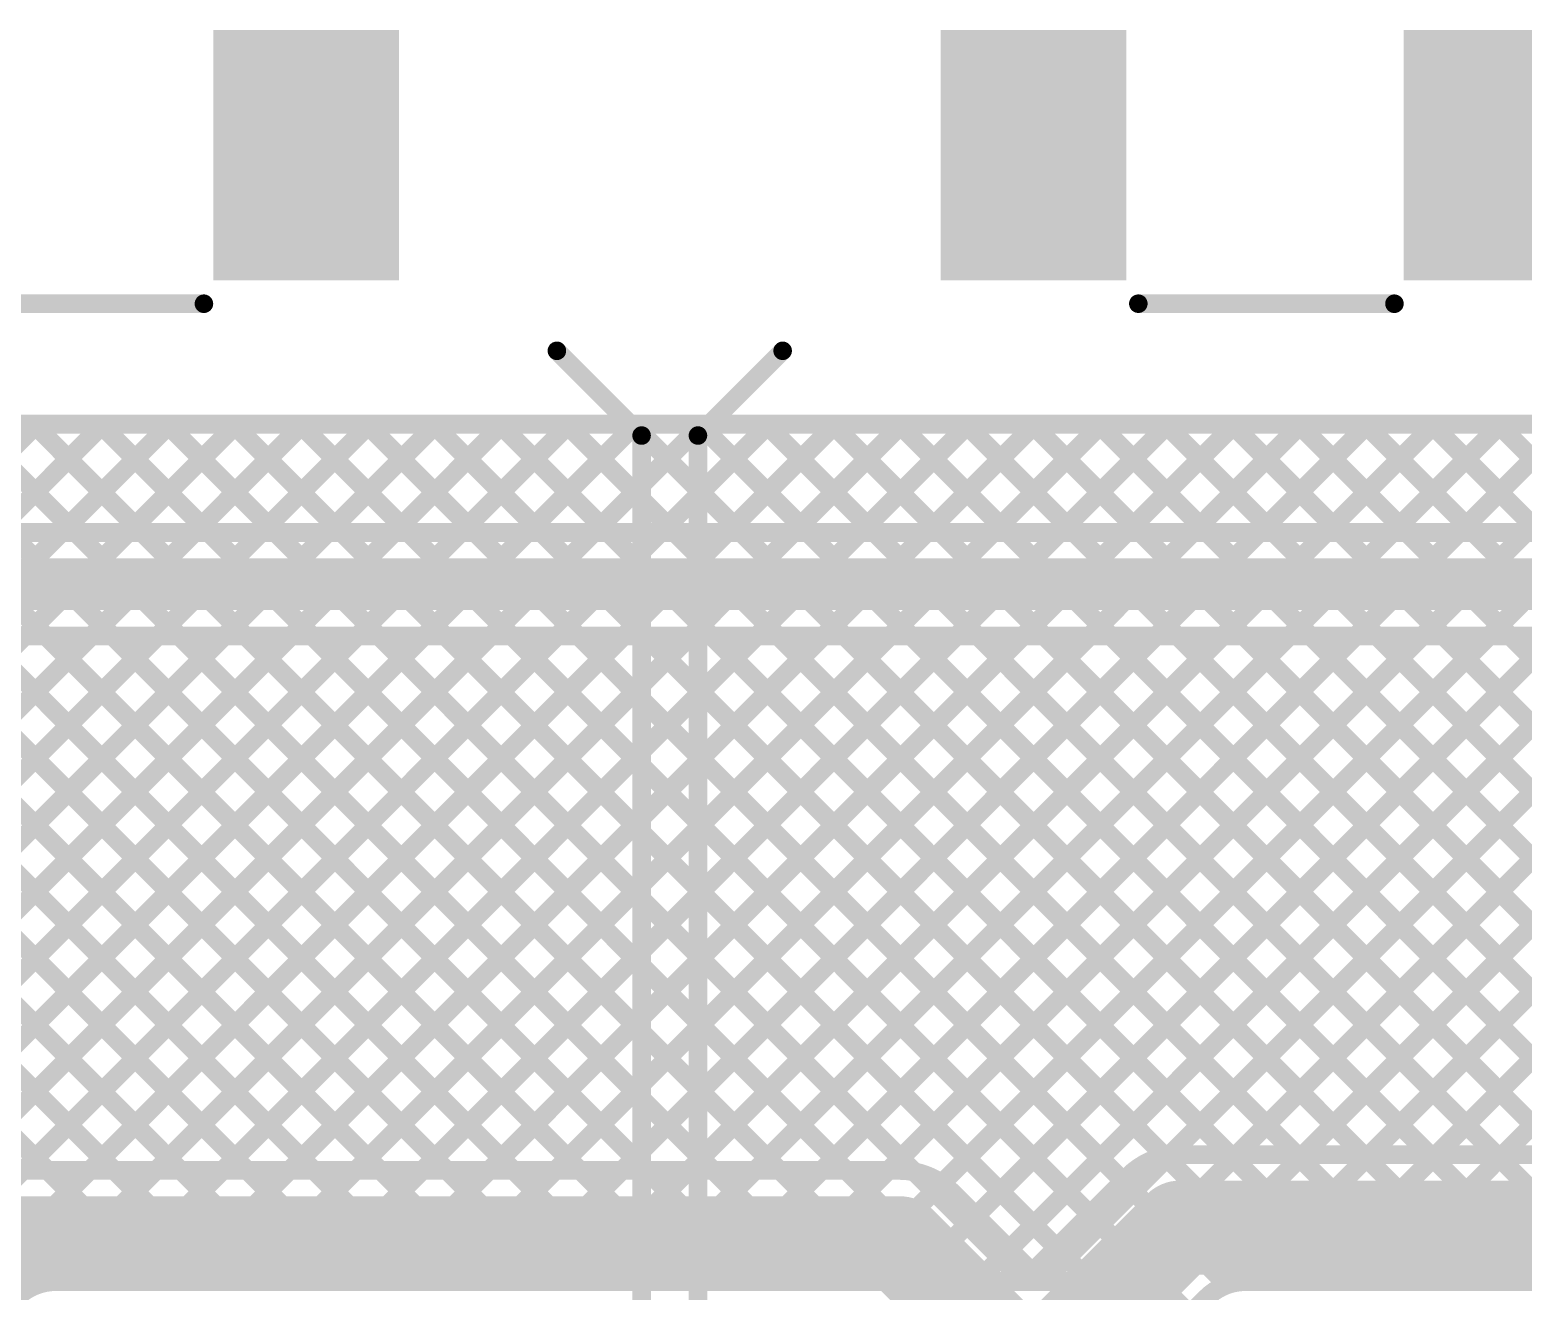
# Model space of a CAD drawing. Header units: millimetres. Extents: x 0 to 214, y 0 to 214.
# Drawn here: x 1.487 to 2.122, y 3.764 to 4.299 of the extents above; entities that cross this region are included whole.
import ezdxf

# ---------------------------------------------------------------- set-up
doc = ezdxf.new("R2010")
doc.units = ezdxf.units.MM
doc.header["$MEASUREMENT"] = 0
for name, color, linetype in [('BottomLayer', 5, 'Continuous'), ('TopLayer', 1, 'Continuous'), ('TopOverlay', 2, 'Continuous'), ('TopPaste', 8, 'Continuous'), ('TopSolder', 216, 'Continuous')]:
    doc.layers.add(name, color=color, linetype=linetype)

# ---------------------------------------------------------------- blocks, each defined once
blk = doc.blocks.new('TL3300CF160Q_183')
at = {"layer": 'TopLayer'}
for points in [[(-0.25591, 0.06299), (-0.35433, 0.06299), (-0.35433, 0.13386), (-0.25591, 0.13386)], [(0.35433, 0.06299), (0.25591, 0.06299), (0.25591, 0.13386), (0.35433, 0.13386)], [(-0.25591, -0.13386), (-0.35433, -0.13386), (-0.35433, -0.06299), (-0.25591, -0.06299)], [(0.35433, -0.13386), (0.25591, -0.13386), (0.25591, -0.06299), (0.35433, -0.06299)]]:
    blk.add_hatch(color=1, dxfattribs=at).paths.add_polyline_path(points)
at = {"layer": 'TopPaste'}
for points in [[(-0.25591, 0.06299), (-0.35433, 0.06299), (-0.35433, 0.13386), (-0.25591, 0.13386)], [(0.35433, 0.06299), (0.25591, 0.06299), (0.25591, 0.13386), (0.35433, 0.13386)], [(-0.25591, -0.13386), (-0.35433, -0.13386), (-0.35433, -0.06299), (-0.25591, -0.06299)], [(0.35433, -0.13386), (0.25591, -0.13386), (0.25591, -0.06299), (0.35433, -0.06299)]]:
    blk.add_hatch(color=8, dxfattribs=at).paths.add_polyline_path(points)
at = {"layer": 'TopSolder'}
for points in [[(-0.25191, 0.05899), (-0.35833, 0.05899), (-0.35833, 0.13786), (-0.25191, 0.13786)], [(0.35833, 0.05899), (0.25191, 0.05899), (0.25191, 0.13786), (0.35833, 0.13786)], [(-0.25191, -0.13786), (-0.35833, -0.13786), (-0.35833, -0.05899), (-0.25191, -0.05899)], [(0.35833, -0.13786), (0.25191, -0.13786), (0.25191, -0.05899), (0.35833, -0.05899)]]:
    blk.add_hatch(color=216, dxfattribs=at).paths.add_polyline_path(points)
at = {"layer": 'TopOverlay', "const_width": 0.00787}
for points in [[(-0.186, 0.241), (-0.222, 0.205)], [(-0.186, 0.241), (0.186, 0.241)], [(0.186, 0.241), (0.222, 0.205)], [(0.24202, 0.05384), (0.242, -0.055)], [(-0.24098, 0.05284), (-0.241, -0.051)], [(-0.222, -0.205), (-0.186, -0.241)], [(0.222, -0.205), (0.186, -0.241)], [(-0.186, -0.241), (0.186, -0.241)]]:
    blk.add_lwpolyline(points, dxfattribs=at)
at = {"layer": 'TopOverlay'}
for points, const_width in [([(-0.18797, 0.241, 1), (-0.18403, 0.241, 1)], 0.00394), ([(-0.18797, 0.241, 1), (-0.18403, 0.241, 1)], 0.00394), ([(0.18403, 0.241, 1), (0.18797, 0.241, 1)], 0.00394), ([(0.18403, 0.241, 1), (0.18797, 0.241, 1)], 0.00394), ([(-0.22397, 0.205, 1), (-0.22003, 0.205, 1)], 0.00394), ([(0.22003, 0.205, 1), (0.22397, 0.205, 1)], 0.00394), ([(-0.28237, 0.152, 1), (-0.30363, 0.152, 1)], 0.01), ([(-0.30613, 0.152, 1), (-0.30113, 0.152, 1)], 0.005), ([(-0.28487, 0.152, 1), (-0.27987, 0.152, 1)], 0.005), ([(0.24005, 0.05384, 1), (0.24398, 0.05384, 1)], 0.00394), ([(-0.24295, 0.05284, 1), (-0.23902, 0.05284, 1)], 0.00394), ([(-0.24297, -0.051, 1), (-0.23903, -0.051, 1)], 0.00394), ([(0.24003, -0.055, 1), (0.24397, -0.055, 1)], 0.00394), ([(-0.22397, -0.205, 1), (-0.22003, -0.205, 1)], 0.00394), ([(0.22003, -0.205, 1), (0.22397, -0.205, 1)], 0.00394), ([(-0.18797, -0.241, 1), (-0.18403, -0.241, 1)], 0.00394), ([(-0.18797, -0.241, 1), (-0.18403, -0.241, 1)], 0.00394), ([(0.18403, -0.241, 1), (0.18797, -0.241, 1)], 0.00394), ([(0.18403, -0.241, 1), (0.18797, -0.241, 1)], 0.00394)]:
    blk.add_lwpolyline(points, format="xyb", close=True, dxfattribs=dict(at, const_width=const_width))
blk = doc.blocks.new('TL3300CF160Q_185')
at = {"layer": 'TopLayer'}
for points in [[(-0.25591, 0.06299), (-0.35433, 0.06299), (-0.35433, 0.13386), (-0.25591, 0.13386)], [(0.35433, 0.06299), (0.25591, 0.06299), (0.25591, 0.13386), (0.35433, 0.13386)], [(-0.25591, -0.13386), (-0.35433, -0.13386), (-0.35433, -0.06299), (-0.25591, -0.06299)], [(0.35433, -0.13386), (0.25591, -0.13386), (0.25591, -0.06299), (0.35433, -0.06299)]]:
    blk.add_hatch(color=1, dxfattribs=at).paths.add_polyline_path(points)
at = {"layer": 'TopPaste'}
for points in [[(-0.25591, 0.06299), (-0.35433, 0.06299), (-0.35433, 0.13386), (-0.25591, 0.13386)], [(0.35433, 0.06299), (0.25591, 0.06299), (0.25591, 0.13386), (0.35433, 0.13386)], [(-0.25591, -0.13386), (-0.35433, -0.13386), (-0.35433, -0.06299), (-0.25591, -0.06299)], [(0.35433, -0.13386), (0.25591, -0.13386), (0.25591, -0.06299), (0.35433, -0.06299)]]:
    blk.add_hatch(color=8, dxfattribs=at).paths.add_polyline_path(points)
at = {"layer": 'TopSolder'}
for points in [[(-0.25191, 0.05899), (-0.35833, 0.05899), (-0.35833, 0.13786), (-0.25191, 0.13786)], [(0.35833, 0.05899), (0.25191, 0.05899), (0.25191, 0.13786), (0.35833, 0.13786)], [(-0.25191, -0.13786), (-0.35833, -0.13786), (-0.35833, -0.05899), (-0.25191, -0.05899)], [(0.35833, -0.13786), (0.25191, -0.13786), (0.25191, -0.05899), (0.35833, -0.05899)]]:
    blk.add_hatch(color=216, dxfattribs=at).paths.add_polyline_path(points)
at = {"layer": 'TopOverlay', "const_width": 0.00787}
for points in [[(-0.186, 0.241), (-0.222, 0.205)], [(-0.186, 0.241), (0.186, 0.241)], [(0.186, 0.241), (0.222, 0.205)], [(0.24202, 0.05384), (0.242, -0.055)], [(-0.24098, 0.05284), (-0.241, -0.051)], [(-0.222, -0.205), (-0.186, -0.241)], [(0.222, -0.205), (0.186, -0.241)], [(-0.186, -0.241), (0.186, -0.241)]]:
    blk.add_lwpolyline(points, dxfattribs=at)
at = {"layer": 'TopOverlay'}
for points, const_width in [([(-0.18797, 0.241, 1), (-0.18403, 0.241, 1)], 0.00394), ([(-0.18797, 0.241, 1), (-0.18403, 0.241, 1)], 0.00394), ([(0.18403, 0.241, 1), (0.18797, 0.241, 1)], 0.00394), ([(0.18403, 0.241, 1), (0.18797, 0.241, 1)], 0.00394), ([(-0.22397, 0.205, 1), (-0.22003, 0.205, 1)], 0.00394), ([(0.22003, 0.205, 1), (0.22397, 0.205, 1)], 0.00394), ([(-0.28237, 0.152, 1), (-0.30363, 0.152, 1)], 0.01), ([(-0.30613, 0.152, 1), (-0.30113, 0.152, 1)], 0.005), ([(-0.28487, 0.152, 1), (-0.27987, 0.152, 1)], 0.005), ([(0.24005, 0.05384, 1), (0.24398, 0.05384, 1)], 0.00394), ([(-0.24295, 0.05284, 1), (-0.23902, 0.05284, 1)], 0.00394), ([(-0.24297, -0.051, 1), (-0.23903, -0.051, 1)], 0.00394), ([(0.24003, -0.055, 1), (0.24397, -0.055, 1)], 0.00394), ([(-0.22397, -0.205, 1), (-0.22003, -0.205, 1)], 0.00394), ([(0.22003, -0.205, 1), (0.22397, -0.205, 1)], 0.00394), ([(-0.18797, -0.241, 1), (-0.18403, -0.241, 1)], 0.00394), ([(-0.18797, -0.241, 1), (-0.18403, -0.241, 1)], 0.00394), ([(0.18403, -0.241, 1), (0.18797, -0.241, 1)], 0.00394), ([(0.18403, -0.241, 1), (0.18797, -0.241, 1)], 0.00394)]:
    blk.add_lwpolyline(points, format="xyb", close=True, dxfattribs=dict(at, const_width=const_width))

msp = doc.modelspace()

# ---------------------------------------------------------------- linework, layer by layer
at = {"layer": 'BottomLayer'}
for points, const_width in [([(0.57999, 4.132), (4.55583, 4.132)], 0.008), ([(1.44442, 4.086), (1.49042, 4.132)], 0.008), ([(1.46082, 4.132), (1.50682, 4.086)], 0.008), ([(1.4727, 4.086), (1.5187, 4.132)], 0.008), ([(1.4891, 4.132), (1.5351, 4.086)], 0.008), ([(1.50099, 4.086), (1.54699, 4.132)], 0.008), ([(1.51738, 4.132), (1.56338, 4.086)], 0.008), ([(1.52927, 4.086), (1.57527, 4.132)], 0.008), ([(1.54567, 4.132), (1.59167, 4.086)], 0.008), ([(1.55755, 4.086), (1.60355, 4.132)], 0.008), ([(1.57395, 4.132), (1.61995, 4.086)], 0.008), ([(1.58584, 4.086), (1.63184, 4.132)], 0.008), ([(1.60224, 4.132), (1.64824, 4.086)], 0.008), ([(1.61412, 4.086), (1.66012, 4.132)], 0.008), ([(1.63052, 4.132), (1.67652, 4.086)], 0.008), ([(1.64241, 4.086), (1.68841, 4.132)], 0.008), ([(1.65881, 4.132), (1.70481, 4.086)], 0.008), ([(1.67069, 4.086), (1.71669, 4.132)], 0.008), ([(1.68709, 4.132), (1.73309, 4.086)], 0.008), ([(1.69898, 4.086), (1.74498, 4.132)], 0.008), ([(1.71537, 4.132), (1.76137, 4.086)], 0.008), ([(1.72726, 4.086), (1.77326, 4.132)], 0.008), ([(1.74366, 4.132), (1.78966, 4.086)], 0.008), ([(1.75554, 4.086), (1.80154, 4.132)], 0.008), ([(1.77194, 4.132), (1.81794, 4.086)], 0.008), ([(1.78383, 4.086), (1.82983, 4.132)], 0.008), ([(1.80023, 4.132), (1.84623, 4.086)], 0.008), ([(1.81211, 4.086), (1.85811, 4.132)], 0.008), ([(1.82851, 4.132), (1.87451, 4.086)], 0.008), ([(1.8404, 4.086), (1.8864, 4.132)], 0.008), ([(1.8568, 4.132), (1.9028, 4.086)], 0.008), ([(1.86868, 4.086), (1.91468, 4.132)], 0.008), ([(1.88508, 4.132), (1.93108, 4.086)], 0.008), ([(1.89697, 4.086), (1.94297, 4.132)], 0.008), ([(1.91336, 4.132), (1.95936, 4.086)], 0.008), ([(1.92525, 4.086), (1.97125, 4.132)], 0.008), ([(1.94165, 4.132), (1.98765, 4.086)], 0.008), ([(1.95354, 4.086), (1.99953, 4.132)], 0.008), ([(1.96993, 4.132), (2.01593, 4.086)], 0.008), ([(1.98182, 4.086), (2.02782, 4.132)], 0.008), ([(1.99822, 4.132), (2.04422, 4.086)], 0.008), ([(2.0101, 4.086), (2.0561, 4.132)], 0.008), ([(2.0265, 4.132), (2.0725, 4.086)], 0.008), ([(2.03839, 4.086), (2.08439, 4.132)], 0.008), ([(2.05479, 4.132), (2.10079, 4.086)], 0.008), ([(2.06667, 4.086), (2.11267, 4.132)], 0.008), ([(2.08307, 4.132), (2.12907, 4.086)], 0.008), ([(2.09496, 4.086), (2.14096, 4.132)], 0.008), ([(2.11135, 4.132), (2.15735, 4.086)], 0.008), ([(2.12324, 4.086), (2.16924, 4.132)], 0.008), ([(0.517, 4.086), (2.584, 4.086)], 0.008), ([(0.491, 4.064), (2.584, 4.064)], 0.022), ([(0.517, 4.042), (2.57489, 4.042)], 0.008), ([(1.21104, 3.76777), (1.48527, 4.042)], 0.008), ([(1.2114, 4.042), (1.48803, 3.76537)], 0.008), ([(1.23933, 3.76777), (1.51355, 4.042)], 0.008), ([(1.23969, 4.042), (1.51392, 3.76777)], 0.008), ([(1.26761, 3.76777), (1.54184, 4.042)], 0.008), ([(1.26797, 4.042), (1.5422, 3.76777)], 0.008), ([(1.2959, 3.76777), (1.57012, 4.042)], 0.008), ([(1.29626, 4.042), (1.57048, 3.76777)], 0.008), ([(1.32418, 3.76777), (1.59841, 4.042)], 0.008), ([(1.32454, 4.042), (1.59877, 3.76777)], 0.008), ([(1.35247, 3.76777), (1.62669, 4.042)], 0.008), ([(1.35283, 4.042), (1.62705, 3.76777)], 0.008), ([(1.38075, 3.76777), (1.65498, 4.042)], 0.008), ([(1.38111, 4.042), (1.65534, 3.76777)], 0.008), ([(1.40903, 3.76777), (1.68326, 4.042)], 0.008), ([(1.40939, 4.042), (1.68362, 3.76777)], 0.008), ([(1.43732, 3.76777), (1.71154, 4.042)], 0.008), ([(1.43768, 4.042), (1.71191, 3.76777)], 0.008), ([(1.46169, 3.76386), (1.73983, 4.042)], 0.008), ([(1.46596, 4.042), (1.74019, 3.76777)], 0.008), ([(1.49334, 3.76722), (1.76811, 4.042)], 0.008), ([(1.49425, 4.042), (1.76847, 3.76777)], 0.008), ([(1.52217, 3.76777), (1.7964, 4.042)], 0.008), ([(1.52253, 4.042), (1.79676, 3.76777)], 0.008), ([(1.55046, 3.76777), (1.82468, 4.042)], 0.008), ([(1.55082, 4.042), (1.82504, 3.76777)], 0.008), ([(1.57874, 3.76777), (1.85297, 4.042)], 0.008), ([(1.5791, 4.042), (1.85333, 3.76777)], 0.008), ([(1.60702, 3.76777), (1.88125, 4.042)], 0.008), ([(1.60738, 4.042), (1.88161, 3.76777)], 0.008), ([(1.63531, 3.76777), (1.90953, 4.042)], 0.008), ([(1.63567, 4.042), (1.9099, 3.76777)], 0.008), ([(1.66359, 3.76777), (1.93782, 4.042)], 0.008), ([(1.66395, 4.042), (1.93818, 3.76777)], 0.008), ([(1.69188, 3.76777), (1.9661, 4.042)], 0.008), ([(1.69224, 4.042), (1.9804, 3.75384)], 0.008), ([(1.72016, 3.76777), (1.99439, 4.042)], 0.008), ([(1.72052, 4.042), (1.99613, 3.76639)], 0.008), ([(1.74845, 3.76777), (2.02267, 4.042)], 0.008), ([(1.74881, 4.042), (2.02303, 3.76777)], 0.008), ([(1.77673, 3.76777), (2.05096, 4.042)], 0.008), ([(1.77709, 4.042), (2.05132, 3.76777)], 0.008), ([(1.80501, 3.76777), (2.07924, 4.042)], 0.008), ([(1.80537, 4.042), (2.0796, 3.76777)], 0.008), ([(1.8333, 3.76777), (2.10753, 4.042)], 0.008), ([(1.83366, 4.042), (2.10789, 3.76777)], 0.008), ([(1.86158, 3.76777), (2.13581, 4.042)], 0.008), ([(1.86194, 4.042), (2.13617, 3.76777)], 0.008), ([(1.88987, 3.76777), (2.16409, 4.042)], 0.008), ([(1.89023, 4.042), (2.16445, 3.76777)], 0.008), ([(1.91815, 3.76777), (2.19238, 4.042)], 0.008), ([(1.91851, 4.042), (2.19274, 3.76777)], 0.008), ([(1.94644, 3.76777), (2.22066, 4.042)], 0.008), ([(1.9468, 4.042), (2.22102, 3.76777)], 0.008), ([(1.96934, 3.7624), (2.24895, 4.042)], 0.008), ([(1.97508, 4.042), (2.24931, 3.76777)], 0.008), ([(2.00298, 3.76775), (2.27723, 4.042)], 0.008), ([(2.00336, 4.042), (2.27759, 3.76777)], 0.008), ([(2.03129, 3.76777), (2.30552, 4.042)], 0.008), ([(2.03165, 4.042), (2.30588, 3.76777)], 0.008), ([(2.05957, 3.76777), (2.3338, 4.042)], 0.008), ([(2.05993, 4.042), (2.33416, 3.76777)], 0.008), ([(2.08786, 3.76777), (2.36208, 4.042)], 0.008), ([(2.08822, 4.042), (2.36244, 3.76777)], 0.008), ([(2.11614, 3.76777), (2.39037, 4.042)], 0.008), ([(2.1165, 4.042), (2.39073, 3.76777)], 0.008), ([(1.49839, 3.76777), (1.95439, 3.76777)], 0.008), ([(2.00407, 3.76777), (2.39757, 3.76777)], 0.008), ([(1.97102, 3.76087), (1.97923, 3.75266)], 0.008), ([(1.97923, 3.75266), (1.98744, 3.76087)], 0.008)]:
    msp.add_lwpolyline(points, dxfattribs=dict(at, const_width=const_width))
at = {"layer": 'BottomLayer', "const_width": 0.004}
for points in [[(1.4871, 4.132, 1), (1.4911, 4.132, 1)], [(1.48842, 4.132, 1), (1.49242, 4.132, 1)], [(1.51538, 4.132, 1), (1.51938, 4.132, 1)], [(1.5167, 4.132, 1), (1.5207, 4.132, 1)], [(1.54367, 4.132, 1), (1.54767, 4.132, 1)], [(1.54499, 4.132, 1), (1.54899, 4.132, 1)], [(1.57195, 4.132, 1), (1.57595, 4.132, 1)], [(1.57327, 4.132, 1), (1.57727, 4.132, 1)], [(1.60024, 4.132, 1), (1.60424, 4.132, 1)], [(1.60155, 4.132, 1), (1.60555, 4.132, 1)], [(1.62852, 4.132, 1), (1.63252, 4.132, 1)], [(1.62984, 4.132, 1), (1.63384, 4.132, 1)], [(1.65681, 4.132, 1), (1.66081, 4.132, 1)], [(1.65812, 4.132, 1), (1.66212, 4.132, 1)], [(1.68509, 4.132, 1), (1.68909, 4.132, 1)], [(1.68641, 4.132, 1), (1.69041, 4.132, 1)], [(1.71337, 4.132, 1), (1.71737, 4.132, 1)], [(1.71469, 4.132, 1), (1.71869, 4.132, 1)], [(1.74166, 4.132, 1), (1.74566, 4.132, 1)], [(1.74298, 4.132, 1), (1.74698, 4.132, 1)], [(1.76994, 4.132, 1), (1.77394, 4.132, 1)], [(1.77126, 4.132, 1), (1.77526, 4.132, 1)], [(1.79823, 4.132, 1), (1.80223, 4.132, 1)], [(1.79954, 4.132, 1), (1.80354, 4.132, 1)], [(1.82651, 4.132, 1), (1.83051, 4.132, 1)], [(1.82783, 4.132, 1), (1.83183, 4.132, 1)], [(1.8548, 4.132, 1), (1.8588, 4.132, 1)], [(1.85611, 4.132, 1), (1.86011, 4.132, 1)], [(1.88308, 4.132, 1), (1.88708, 4.132, 1)], [(1.8844, 4.132, 1), (1.8884, 4.132, 1)], [(1.91136, 4.132, 1), (1.91536, 4.132, 1)], [(1.91268, 4.132, 1), (1.91668, 4.132, 1)], [(1.93965, 4.132, 1), (1.94365, 4.132, 1)], [(1.94097, 4.132, 1), (1.94497, 4.132, 1)], [(1.96793, 4.132, 1), (1.97193, 4.132, 1)], [(1.96925, 4.132, 1), (1.97325, 4.132, 1)], [(1.99622, 4.132, 1), (2.00022, 4.132, 1)], [(1.99753, 4.132, 1), (2.00153, 4.132, 1)], [(2.0245, 4.132, 1), (2.0285, 4.132, 1)], [(2.02582, 4.132, 1), (2.02982, 4.132, 1)], [(2.05279, 4.132, 1), (2.05679, 4.132, 1)], [(2.0541, 4.132, 1), (2.0581, 4.132, 1)], [(2.08107, 4.132, 1), (2.08507, 4.132, 1)], [(2.08239, 4.132, 1), (2.08639, 4.132, 1)], [(2.10935, 4.132, 1), (2.11335, 4.132, 1)], [(2.11067, 4.132, 1), (2.11467, 4.132, 1)], [(1.49899, 4.086, 1), (1.50299, 4.086, 1)], [(1.50482, 4.086, 1), (1.50882, 4.086, 1)], [(1.52727, 4.086, 1), (1.53127, 4.086, 1)], [(1.5331, 4.086, 1), (1.5371, 4.086, 1)], [(1.55555, 4.086, 1), (1.55955, 4.086, 1)], [(1.56138, 4.086, 1), (1.56538, 4.086, 1)], [(1.58384, 4.086, 1), (1.58784, 4.086, 1)], [(1.58967, 4.086, 1), (1.59367, 4.086, 1)], [(1.61212, 4.086, 1), (1.61612, 4.086, 1)], [(1.61795, 4.086, 1), (1.62195, 4.086, 1)], [(1.64041, 4.086, 1), (1.64441, 4.086, 1)], [(1.64624, 4.086, 1), (1.65024, 4.086, 1)], [(1.66869, 4.086, 1), (1.67269, 4.086, 1)], [(1.67452, 4.086, 1), (1.67852, 4.086, 1)], [(1.69698, 4.086, 1), (1.70098, 4.086, 1)], [(1.70281, 4.086, 1), (1.70681, 4.086, 1)], [(1.72526, 4.086, 1), (1.72926, 4.086, 1)], [(1.73109, 4.086, 1), (1.73509, 4.086, 1)], [(1.75354, 4.086, 1), (1.75754, 4.086, 1)], [(1.75937, 4.086, 1), (1.76337, 4.086, 1)], [(1.78183, 4.086, 1), (1.78583, 4.086, 1)], [(1.78766, 4.086, 1), (1.79166, 4.086, 1)], [(1.81011, 4.086, 1), (1.81411, 4.086, 1)], [(1.81594, 4.086, 1), (1.81994, 4.086, 1)], [(1.8384, 4.086, 1), (1.8424, 4.086, 1)], [(1.84423, 4.086, 1), (1.84823, 4.086, 1)], [(1.86668, 4.086, 1), (1.87068, 4.086, 1)], [(1.87251, 4.086, 1), (1.87651, 4.086, 1)], [(1.89497, 4.086, 1), (1.89897, 4.086, 1)], [(1.9008, 4.086, 1), (1.9048, 4.086, 1)], [(1.92325, 4.086, 1), (1.92725, 4.086, 1)], [(1.92908, 4.086, 1), (1.93308, 4.086, 1)], [(1.95154, 4.086, 1), (1.95554, 4.086, 1)], [(1.95736, 4.086, 1), (1.96136, 4.086, 1)], [(1.97982, 4.086, 1), (1.98382, 4.086, 1)], [(1.98565, 4.086, 1), (1.98965, 4.086, 1)], [(2.0081, 4.086, 1), (2.0121, 4.086, 1)], [(2.01393, 4.086, 1), (2.01793, 4.086, 1)], [(2.03639, 4.086, 1), (2.04039, 4.086, 1)], [(2.04222, 4.086, 1), (2.04622, 4.086, 1)], [(2.06467, 4.086, 1), (2.06867, 4.086, 1)], [(2.0705, 4.086, 1), (2.0745, 4.086, 1)], [(2.09296, 4.086, 1), (2.09696, 4.086, 1)], [(2.09879, 4.086, 1), (2.10279, 4.086, 1)], [(2.12124, 4.086, 1), (2.12524, 4.086, 1)], [(1.48327, 4.042, 1), (1.48727, 4.042, 1)], [(1.49225, 4.042, 1), (1.49625, 4.042, 1)], [(1.51155, 4.042, 1), (1.51555, 4.042, 1)], [(1.52053, 4.042, 1), (1.52453, 4.042, 1)], [(1.53984, 4.042, 1), (1.54384, 4.042, 1)], [(1.54882, 4.042, 1), (1.55282, 4.042, 1)], [(1.56812, 4.042, 1), (1.57212, 4.042, 1)], [(1.5771, 4.042, 1), (1.5811, 4.042, 1)], [(1.59641, 4.042, 1), (1.60041, 4.042, 1)], [(1.60538, 4.042, 1), (1.60938, 4.042, 1)], [(1.62469, 4.042, 1), (1.62869, 4.042, 1)], [(1.63367, 4.042, 1), (1.63767, 4.042, 1)], [(1.65298, 4.042, 1), (1.65698, 4.042, 1)], [(1.66195, 4.042, 1), (1.66595, 4.042, 1)], [(1.68126, 4.042, 1), (1.68526, 4.042, 1)], [(1.69024, 4.042, 1), (1.69424, 4.042, 1)], [(1.70954, 4.042, 1), (1.71354, 4.042, 1)], [(1.71852, 4.042, 1), (1.72252, 4.042, 1)], [(1.73783, 4.042, 1), (1.74183, 4.042, 1)], [(1.74681, 4.042, 1), (1.75081, 4.042, 1)], [(1.76611, 4.042, 1), (1.77011, 4.042, 1)], [(1.77509, 4.042, 1), (1.77909, 4.042, 1)], [(1.7944, 4.042, 1), (1.7984, 4.042, 1)], [(1.80337, 4.042, 1), (1.80737, 4.042, 1)], [(1.82268, 4.042, 1), (1.82668, 4.042, 1)], [(1.83166, 4.042, 1), (1.83566, 4.042, 1)], [(1.85097, 4.042, 1), (1.85497, 4.042, 1)], [(1.85994, 4.042, 1), (1.86394, 4.042, 1)], [(1.87925, 4.042, 1), (1.88325, 4.042, 1)], [(1.88823, 4.042, 1), (1.89223, 4.042, 1)], [(1.90753, 4.042, 1), (1.91153, 4.042, 1)], [(1.91651, 4.042, 1), (1.92051, 4.042, 1)], [(1.93582, 4.042, 1), (1.93982, 4.042, 1)], [(1.9448, 4.042, 1), (1.9488, 4.042, 1)], [(1.9641, 4.042, 1), (1.9681, 4.042, 1)], [(1.97308, 4.042, 1), (1.97708, 4.042, 1)], [(1.99239, 4.042, 1), (1.99639, 4.042, 1)], [(2.00136, 4.042, 1), (2.00536, 4.042, 1)], [(2.02067, 4.042, 1), (2.02467, 4.042, 1)], [(2.02965, 4.042, 1), (2.03365, 4.042, 1)], [(2.04896, 4.042, 1), (2.05296, 4.042, 1)], [(2.05793, 4.042, 1), (2.06193, 4.042, 1)], [(2.07724, 4.042, 1), (2.08124, 4.042, 1)], [(2.08622, 4.042, 1), (2.09022, 4.042, 1)], [(2.10553, 4.042, 1), (2.10953, 4.042, 1)], [(2.1145, 4.042, 1), (2.1185, 4.042, 1)], [(1.49134, 3.76722, 1), (1.49534, 3.76722, 1)], [(1.49639, 3.76777, 1), (1.50039, 3.76777, 1)], [(1.49639, 3.76777, 1), (1.50039, 3.76777, 1)], [(1.49639, 3.76777, 1), (1.50039, 3.76777, 1)], [(1.51192, 3.76777, 1), (1.51592, 3.76777, 1)], [(1.52017, 3.76777, 1), (1.52417, 3.76777, 1)], [(1.5402, 3.76777, 1), (1.5442, 3.76777, 1)], [(1.54846, 3.76777, 1), (1.55246, 3.76777, 1)], [(1.56848, 3.76777, 1), (1.57248, 3.76777, 1)], [(1.57674, 3.76777, 1), (1.58074, 3.76777, 1)], [(1.59677, 3.76777, 1), (1.60077, 3.76777, 1)], [(1.60502, 3.76777, 1), (1.60902, 3.76777, 1)], [(1.62505, 3.76777, 1), (1.62905, 3.76777, 1)], [(1.63331, 3.76777, 1), (1.63731, 3.76777, 1)], [(1.65334, 3.76777, 1), (1.65734, 3.76777, 1)], [(1.66159, 3.76777, 1), (1.66559, 3.76777, 1)], [(1.68162, 3.76777, 1), (1.68562, 3.76777, 1)], [(1.68988, 3.76777, 1), (1.69388, 3.76777, 1)], [(1.70991, 3.76777, 1), (1.71391, 3.76777, 1)], [(1.71816, 3.76777, 1), (1.72216, 3.76777, 1)], [(1.73819, 3.76777, 1), (1.74219, 3.76777, 1)], [(1.74645, 3.76777, 1), (1.75045, 3.76777, 1)], [(1.76647, 3.76777, 1), (1.77047, 3.76777, 1)], [(1.77473, 3.76777, 1), (1.77873, 3.76777, 1)], [(1.79476, 3.76777, 1), (1.79876, 3.76777, 1)], [(1.80301, 3.76777, 1), (1.80701, 3.76777, 1)], [(1.82304, 3.76777, 1), (1.82704, 3.76777, 1)], [(1.8313, 3.76777, 1), (1.8353, 3.76777, 1)], [(1.85133, 3.76777, 1), (1.85533, 3.76777, 1)], [(1.85958, 3.76777, 1), (1.86358, 3.76777, 1)], [(1.87961, 3.76777, 1), (1.88361, 3.76777, 1)], [(1.88787, 3.76777, 1), (1.89187, 3.76777, 1)], [(1.9079, 3.76777, 1), (1.9119, 3.76777, 1)], [(1.91615, 3.76777, 1), (1.92015, 3.76777, 1)], [(1.93618, 3.76777, 1), (1.94018, 3.76777, 1)], [(1.94444, 3.76777, 1), (1.94844, 3.76777, 1)], [(1.95239, 3.76777, 1), (1.95639, 3.76777, 1)], [(1.95239, 3.76777, 1), (1.95639, 3.76777, 1)], [(1.95239, 3.76777, 1), (1.95639, 3.76777, 1)], [(1.99413, 3.76639, 1), (1.99813, 3.76639, 1)], [(2.00098, 3.76775, 1), (2.00498, 3.76775, 1)], [(2.00207, 3.76777, 1), (2.00607, 3.76777, 1)], [(2.00207, 3.76777, 1), (2.00607, 3.76777, 1)], [(2.00207, 3.76777, 1), (2.00607, 3.76777, 1)], [(2.02103, 3.76777, 1), (2.02503, 3.76777, 1)], [(2.02929, 3.76777, 1), (2.03329, 3.76777, 1)], [(2.04932, 3.76777, 1), (2.05332, 3.76777, 1)], [(2.05757, 3.76777, 1), (2.06157, 3.76777, 1)], [(2.0776, 3.76777, 1), (2.0816, 3.76777, 1)], [(2.08586, 3.76777, 1), (2.08986, 3.76777, 1)], [(2.10589, 3.76777, 1), (2.10989, 3.76777, 1)], [(2.11414, 3.76777, 1), (2.11814, 3.76777, 1)], [(1.48603, 3.76537, 1), (1.49003, 3.76537, 1)], [(1.96734, 3.7624, 1), (1.97134, 3.7624, 1)], [(1.969, 3.76089, 1), (1.973, 3.76089, 1)], [(1.96902, 3.76087, 1), (1.97302, 3.76087, 1)], [(1.96902, 3.76087, 1), (1.97302, 3.76087, 1)], [(1.98544, 3.76087, 1), (1.98944, 3.76087, 1)], [(1.98544, 3.76087, 1), (1.98944, 3.76087, 1)], [(1.98545, 3.76089, 1), (1.98945, 3.76089, 1)]]:
    msp.add_lwpolyline(points, format="xyb", close=True, dxfattribs=at)
at = {"layer": 'BottomLayer', "const_width": 0.008}
for points in [[(1.48175, 3.76087, -0.199188), (1.49839, 3.76777)], [(1.48177, 3.76089, -0.198912), (1.49839, 3.76777)], [(1.95439, 3.76777, -0.198912), (1.971, 3.76089)], [(1.95439, 3.76777, -0.199188), (1.97102, 3.76087)], [(1.98744, 3.76087, -0.199188), (2.00407, 3.76777)], [(1.98745, 3.76089, -0.198912), (2.00407, 3.76777)]]:
    msp.add_lwpolyline(points, format="xyb", dxfattribs=at)
at = {"layer": 'TopLayer'}
for points, const_width in [([(0.58681, 4.132), (4.31927, 4.132)], 0.008), ([(1.17242, 3.814), (1.49042, 4.132)], 0.008), ([(1.17797, 4.132), (1.49497, 3.815)], 0.008), ([(1.2007, 3.814), (1.5187, 4.132)], 0.008), ([(1.20626, 4.132), (1.52326, 3.815)], 0.008), ([(1.22899, 3.814), (1.54699, 4.132)], 0.008), ([(1.23454, 4.132), (1.55154, 3.815)], 0.008), ([(1.25727, 3.814), (1.57527, 4.132)], 0.008), ([(1.26283, 4.132), (1.57983, 3.815)], 0.008), ([(1.28555, 3.814), (1.60355, 4.132)], 0.008), ([(1.29111, 4.132), (1.60811, 3.815)], 0.008), ([(1.31384, 3.814), (1.63184, 4.132)], 0.008), ([(1.31939, 4.132), (1.63639, 3.815)], 0.008), ([(1.34053, 3.8124), (1.66012, 4.132)], 0.008), ([(1.34768, 4.132), (1.66468, 3.815)], 0.008), ([(1.35698, 3.80057), (1.68841, 4.132)], 0.008), ([(1.37112, 3.78643), (1.71669, 4.132)], 0.008), ([(1.37596, 4.132), (1.69296, 3.815)], 0.008), ([(1.38526, 3.77228), (1.74498, 4.132)], 0.008), ([(1.40425, 4.132), (1.72125, 3.815)], 0.008), ([(1.43253, 4.132), (1.74953, 3.815)], 0.008), ([(1.45613, 3.81487), (1.77326, 4.132)], 0.008), ([(1.46082, 4.132), (1.77782, 3.815)], 0.008), ([(1.48454, 3.815), (1.80154, 4.132)], 0.008), ([(1.4891, 4.132), (1.8061, 3.815)], 0.008), ([(1.51283, 3.815), (1.82983, 4.132)], 0.008), ([(1.51738, 4.132), (1.83438, 3.815)], 0.008), ([(1.54111, 3.815), (1.85811, 4.132)], 0.008), ([(1.54567, 4.132), (1.86327, 3.8144)], 0.008), ([(1.5694, 3.815), (1.8864, 4.132)], 0.008), ([(1.57395, 4.132), (1.92384, 3.78212)], 0.008), ([(1.59768, 3.815), (1.91468, 4.132)], 0.008), ([(1.60224, 4.132), (1.93798, 3.79626)], 0.008), ([(1.62597, 3.815), (1.94297, 4.132)], 0.008), ([(1.63052, 4.132), (1.95212, 3.8104)], 0.008), ([(1.65425, 3.815), (1.97125, 4.132)], 0.008), ([(1.65881, 4.132), (1.9698, 3.82101)], 0.008), ([(1.68253, 3.815), (1.99953, 4.132)], 0.008), ([(1.68709, 4.132), (1.99741, 3.82168)], 0.008), ([(1.71082, 3.815), (2.02782, 4.132)], 0.008), ([(1.71537, 4.132), (2.02569, 3.82168)], 0.008), ([(1.7391, 3.815), (2.0561, 4.132)], 0.008), ([(1.74366, 4.132), (2.05397, 3.82168)], 0.008), ([(1.76739, 3.815), (2.08439, 4.132)], 0.008), ([(1.77194, 4.132), (2.08226, 3.82168)], 0.008), ([(1.79567, 3.815), (2.11267, 4.132)], 0.008), ([(1.80023, 4.132), (2.11054, 3.82168)], 0.008), ([(1.82396, 3.815), (2.14096, 4.132)], 0.008), ([(1.82851, 4.132), (2.13883, 3.82168)], 0.008), ([(1.85224, 3.815), (2.16924, 4.132)], 0.008), ([(1.8568, 4.132), (2.16711, 3.82168)], 0.008), ([(1.87495, 3.80942), (2.19753, 4.132)], 0.008), ([(1.88508, 4.132), (2.1954, 3.82168)], 0.008), ([(1.88943, 3.79562), (2.22581, 4.132)], 0.008), ([(1.90357, 3.78148), (2.25409, 4.132)], 0.008), ([(1.91336, 4.132), (2.22368, 3.82168)], 0.008), ([(1.94165, 4.132), (2.25196, 3.82168)], 0.008), ([(1.96993, 4.132), (2.28025, 3.82168)], 0.008), ([(1.97173, 3.82135), (2.28238, 4.132)], 0.008), ([(1.99822, 4.132), (2.30853, 3.82168)], 0.008), ([(2.00035, 3.82168), (2.31066, 4.132)], 0.008), ([(2.0265, 4.132), (2.33682, 3.82168)], 0.008), ([(2.02863, 3.82168), (2.33895, 4.132)], 0.008), ([(2.05479, 4.132), (2.3651, 3.82168)], 0.008), ([(2.05692, 3.82168), (2.36723, 4.132)], 0.008), ([(2.08307, 4.132), (2.39339, 3.82168)], 0.008), ([(2.0852, 3.82168), (2.39552, 4.132)], 0.008), ([(2.11135, 4.132), (2.42186, 3.8215)], 0.008), ([(2.11348, 3.82168), (2.4238, 4.132)], 0.008), ([(1.97625, 3.82168), (2.41846, 3.82168)], 0.008), ([(1.459, 3.815), (1.85721, 3.815)], 0.008), ([(1.91339, 3.77167), (1.95431, 3.81258)], 0.008), ([(1.87915, 3.8059), (1.91339, 3.77167)], 0.008), ([(1.91443, 3.72887), (1.97625, 3.79068)], 0.04), ([(1.97625, 3.79068), (2.41846, 3.79068)], 0.04), ([(1.459, 3.784), (1.85721, 3.784)], 0.04), ([(1.85721, 3.784), (1.91235, 3.72887)], 0.04)]:
    msp.add_lwpolyline(points, dxfattribs=dict(at, const_width=const_width))
for points, const_width in [([(1.4871, 4.132, 1), (1.4911, 4.132, 1)], 0.004), ([(1.48842, 4.132, 1), (1.49242, 4.132, 1)], 0.004), ([(1.51538, 4.132, 1), (1.51938, 4.132, 1)], 0.004), ([(1.5167, 4.132, 1), (1.5207, 4.132, 1)], 0.004), ([(1.54367, 4.132, 1), (1.54767, 4.132, 1)], 0.004), ([(1.54499, 4.132, 1), (1.54899, 4.132, 1)], 0.004), ([(1.57195, 4.132, 1), (1.57595, 4.132, 1)], 0.004), ([(1.57327, 4.132, 1), (1.57727, 4.132, 1)], 0.004), ([(1.60024, 4.132, 1), (1.60424, 4.132, 1)], 0.004), ([(1.60155, 4.132, 1), (1.60555, 4.132, 1)], 0.004), ([(1.62852, 4.132, 1), (1.63252, 4.132, 1)], 0.004), ([(1.62984, 4.132, 1), (1.63384, 4.132, 1)], 0.004), ([(1.65681, 4.132, 1), (1.66081, 4.132, 1)], 0.004), ([(1.65812, 4.132, 1), (1.66212, 4.132, 1)], 0.004), ([(1.68509, 4.132, 1), (1.68909, 4.132, 1)], 0.004), ([(1.68641, 4.132, 1), (1.69041, 4.132, 1)], 0.004), ([(1.71337, 4.132, 1), (1.71737, 4.132, 1)], 0.004), ([(1.71469, 4.132, 1), (1.71869, 4.132, 1)], 0.004), ([(1.74166, 4.132, 1), (1.74566, 4.132, 1)], 0.004), ([(1.74298, 4.132, 1), (1.74698, 4.132, 1)], 0.004), ([(1.76994, 4.132, 1), (1.77394, 4.132, 1)], 0.004), ([(1.77126, 4.132, 1), (1.77526, 4.132, 1)], 0.004), ([(1.79823, 4.132, 1), (1.80223, 4.132, 1)], 0.004), ([(1.79954, 4.132, 1), (1.80354, 4.132, 1)], 0.004), ([(1.82651, 4.132, 1), (1.83051, 4.132, 1)], 0.004), ([(1.82783, 4.132, 1), (1.83183, 4.132, 1)], 0.004), ([(1.8548, 4.132, 1), (1.8588, 4.132, 1)], 0.004), ([(1.85611, 4.132, 1), (1.86011, 4.132, 1)], 0.004), ([(1.88308, 4.132, 1), (1.88708, 4.132, 1)], 0.004), ([(1.8844, 4.132, 1), (1.8884, 4.132, 1)], 0.004), ([(1.91136, 4.132, 1), (1.91536, 4.132, 1)], 0.004), ([(1.91268, 4.132, 1), (1.91668, 4.132, 1)], 0.004), ([(1.93965, 4.132, 1), (1.94365, 4.132, 1)], 0.004), ([(1.94097, 4.132, 1), (1.94497, 4.132, 1)], 0.004), ([(1.96793, 4.132, 1), (1.97193, 4.132, 1)], 0.004), ([(1.96925, 4.132, 1), (1.97325, 4.132, 1)], 0.004), ([(1.99622, 4.132, 1), (2.00022, 4.132, 1)], 0.004), ([(1.99753, 4.132, 1), (2.00153, 4.132, 1)], 0.004), ([(2.0245, 4.132, 1), (2.0285, 4.132, 1)], 0.004), ([(2.02582, 4.132, 1), (2.02982, 4.132, 1)], 0.004), ([(2.05279, 4.132, 1), (2.05679, 4.132, 1)], 0.004), ([(2.0541, 4.132, 1), (2.0581, 4.132, 1)], 0.004), ([(2.08107, 4.132, 1), (2.08507, 4.132, 1)], 0.004), ([(2.08239, 4.132, 1), (2.08639, 4.132, 1)], 0.004), ([(2.10935, 4.132, 1), (2.11335, 4.132, 1)], 0.004), ([(2.11067, 4.132, 1), (2.11467, 4.132, 1)], 0.004), ([(1.9678, 3.82101, 1), (1.9718, 3.82101, 1)], 0.004), ([(1.96973, 3.82135, 1), (1.97373, 3.82135, 1)], 0.004), ([(1.97425, 3.82168, 1), (1.97825, 3.82168, 1)], 0.004), ([(1.97425, 3.82168, 1), (1.97825, 3.82168, 1)], 0.004), ([(1.97425, 3.82168, 1), (1.97825, 3.82168, 1)], 0.004), ([(1.99541, 3.82168, 1), (1.99941, 3.82168, 1)], 0.004), ([(1.99835, 3.82168, 1), (2.00235, 3.82168, 1)], 0.004), ([(2.02369, 3.82168, 1), (2.02769, 3.82168, 1)], 0.004), ([(2.02663, 3.82168, 1), (2.03063, 3.82168, 1)], 0.004), ([(2.05197, 3.82168, 1), (2.05597, 3.82168, 1)], 0.004), ([(2.05492, 3.82168, 1), (2.05892, 3.82168, 1)], 0.004), ([(2.08026, 3.82168, 1), (2.08426, 3.82168, 1)], 0.004), ([(2.0832, 3.82168, 1), (2.0872, 3.82168, 1)], 0.004), ([(2.10854, 3.82168, 1), (2.11254, 3.82168, 1)], 0.004), ([(2.11148, 3.82168, 1), (2.11548, 3.82168, 1)], 0.004), ([(1.48254, 3.815, 1), (1.48654, 3.815, 1)], 0.004), ([(1.49297, 3.815, 1), (1.49697, 3.815, 1)], 0.004), ([(1.51083, 3.815, 1), (1.51483, 3.815, 1)], 0.004), ([(1.52126, 3.815, 1), (1.52526, 3.815, 1)], 0.004), ([(1.53911, 3.815, 1), (1.54311, 3.815, 1)], 0.004), ([(1.54954, 3.815, 1), (1.55354, 3.815, 1)], 0.004), ([(1.5674, 3.815, 1), (1.5714, 3.815, 1)], 0.004), ([(1.57783, 3.815, 1), (1.58183, 3.815, 1)], 0.004), ([(1.59568, 3.815, 1), (1.59968, 3.815, 1)], 0.004), ([(1.60611, 3.815, 1), (1.61011, 3.815, 1)], 0.004), ([(1.62397, 3.815, 1), (1.62797, 3.815, 1)], 0.004), ([(1.63439, 3.815, 1), (1.63839, 3.815, 1)], 0.004), ([(1.65225, 3.815, 1), (1.65625, 3.815, 1)], 0.004), ([(1.66268, 3.815, 1), (1.66668, 3.815, 1)], 0.004), ([(1.68053, 3.815, 1), (1.68453, 3.815, 1)], 0.004), ([(1.69096, 3.815, 1), (1.69496, 3.815, 1)], 0.004), ([(1.70882, 3.815, 1), (1.71282, 3.815, 1)], 0.004), ([(1.71925, 3.815, 1), (1.72325, 3.815, 1)], 0.004), ([(1.7371, 3.815, 1), (1.7411, 3.815, 1)], 0.004), ([(1.74753, 3.815, 1), (1.75153, 3.815, 1)], 0.004), ([(1.76539, 3.815, 1), (1.76939, 3.815, 1)], 0.004), ([(1.77582, 3.815, 1), (1.77982, 3.815, 1)], 0.004), ([(1.79367, 3.815, 1), (1.79767, 3.815, 1)], 0.004), ([(1.8041, 3.815, 1), (1.8081, 3.815, 1)], 0.004), ([(1.82196, 3.815, 1), (1.82596, 3.815, 1)], 0.004), ([(1.83238, 3.815, 1), (1.83638, 3.815, 1)], 0.004), ([(1.85024, 3.815, 1), (1.85424, 3.815, 1)], 0.004), ([(1.85521, 3.815, 1), (1.85921, 3.815, 1)], 0.004), ([(1.85521, 3.815, 1), (1.85921, 3.815, 1)], 0.004), ([(1.85521, 3.815, 1), (1.85921, 3.815, 1)], 0.004), ([(1.86127, 3.8144, 1), (1.86527, 3.8144, 1)], 0.004), ([(1.95012, 3.8104, 1), (1.95412, 3.8104, 1)], 0.004), ([(1.95231, 3.81258, 1), (1.95631, 3.81258, 1)], 0.004), ([(1.95231, 3.81258, 1), (1.95631, 3.81258, 1)], 0.004), ([(1.95233, 3.8126, 1), (1.95633, 3.8126, 1)], 0.004), ([(1.87295, 3.80942, 1), (1.87695, 3.80942, 1)], 0.004), ([(1.87713, 3.80592, 1), (1.88113, 3.80592, 1)], 0.004), ([(1.87715, 3.8059, 1), (1.88115, 3.8059, 1)], 0.004), ([(1.87715, 3.8059, 1), (1.88115, 3.8059, 1)], 0.004), ([(1.96625, 3.79068, 1), (1.98625, 3.79068, 1)], 0.02), ([(1.96625, 3.79068, 1), (1.98625, 3.79068, 1)], 0.02), ([(1.84721, 3.784, 1), (1.86721, 3.784, 1)], 0.02), ([(1.84721, 3.784, 1), (1.86721, 3.784, 1)], 0.02), ([(1.88743, 3.79562, 1), (1.89143, 3.79562, 1)], 0.004), ([(1.93598, 3.79626, 1), (1.93998, 3.79626, 1)], 0.004), ([(1.90157, 3.78148, 1), (1.90557, 3.78148, 1)], 0.004), ([(1.92184, 3.78212, 1), (1.92584, 3.78212, 1)], 0.004), ([(1.91139, 3.77167, 1), (1.91539, 3.77167, 1)], 0.004), ([(1.91139, 3.77167, 1), (1.91539, 3.77167, 1)], 0.004)]:
    msp.add_lwpolyline(points, format="xyb", close=True, dxfattribs=dict(at, const_width=const_width))
at = {"layer": 'TopLayer', "const_width": 0.008}
for points in [[(1.95431, 3.81258, -0.199163), (1.97625, 3.82168)], [(1.95433, 3.8126, -0.198912), (1.97625, 3.82168)], [(1.85721, 3.815, -0.198912), (1.87913, 3.80592)], [(1.85721, 3.815, -0.199163), (1.87915, 3.8059)]]:
    msp.add_lwpolyline(points, format="xyb", dxfattribs=at)

# ---------------------------------------------------------------- block references
at = {"rotation": 90}
for name, p in [('TL3300CF160Q_185', (1.50639, 3.94116)), ('TL3300CF160Q_183', (2.01234, 3.94116))]:
    msp.add_blockref(name, p, dxfattribs=at)

doc.saveas('drawing.dxf')
